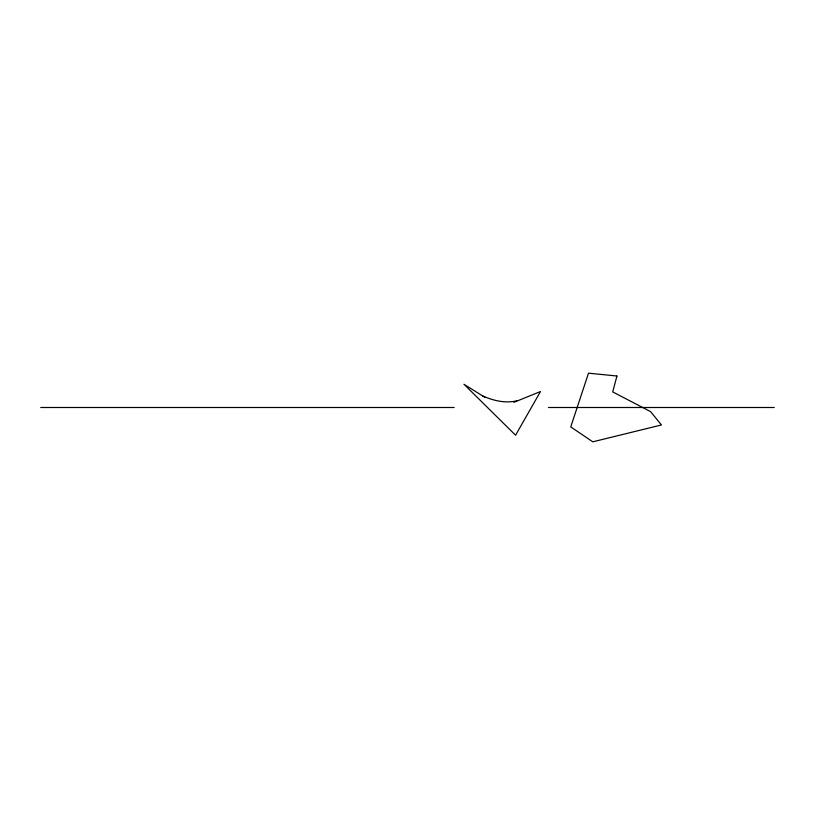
<?xml version="1.0" encoding="UTF-8"?>
<svg xmlns="http://www.w3.org/2000/svg" width="815" height="815" viewBox="0 0 815 815"><rect width="100%" height="100%" fill="white"/><g stroke="black" fill="none" stroke-linecap="round" stroke-linejoin="round"><path stroke-width="1.22" d="M513.878 402.335L540.488 391.526L515.579 435.21L463.939 384.242L485.2 397.526M516.934 400.786C505.382 403.598 493.167 400.644 482.541 395.866M40.75 407.5L454.169 407.5M548.454 407.5L774.25 407.5M616.945 376.01L612.707 391.903L650.594 411.626L661.454 424.972L592.78 441.822L570.755 426.897L588.501 373.178L616.945 376.01"/></g></svg>
